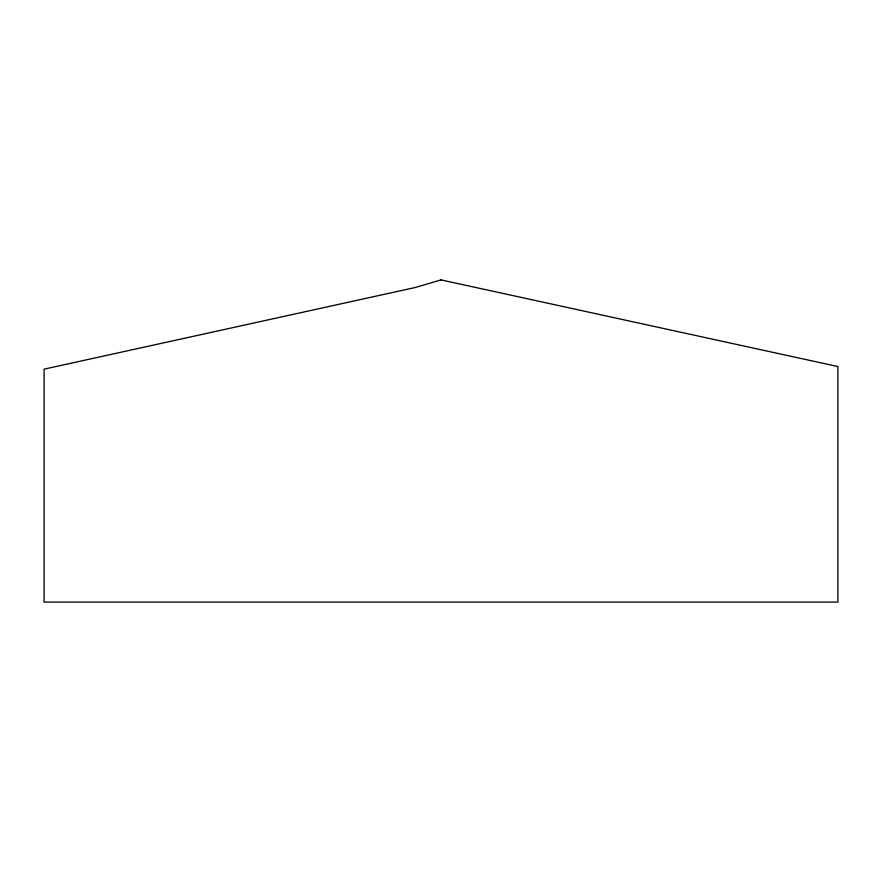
<?xml version="1.0" encoding="UTF-8"?>
<svg xmlns="http://www.w3.org/2000/svg" width="882" height="882" viewBox="0 0 882 882"><rect width="100%" height="100%" fill="white"/><g stroke="black" fill="none" stroke-linecap="round" stroke-linejoin="round"><path stroke-width="1.32" d="M441 279.903L415.279 287.499L44.1 369.15L44.1 602.097L837.9 602.097L837.9 366.537L441 279.903"/></g></svg>
